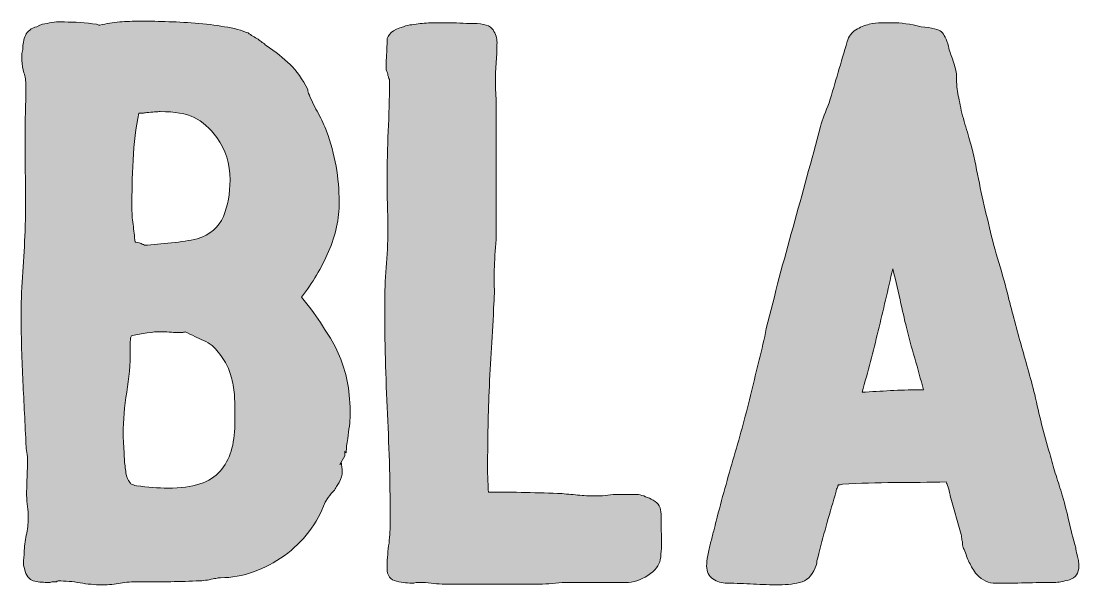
# Model space of a CAD drawing. Header units: inches. Extents: x 185 to 894, y -1024 to -60.
# Drawn here: x 191.5 to 601.9, y -466.9 to -248.4 of the extents above; entities that cross this region are included whole.
import ezdxf

# ---------------------------------------------------------------- set-up
doc = ezdxf.new("R2010")
doc.units = ezdxf.units.IN
doc.header["$MEASUREMENT"] = 0
doc.layers.add('Layer 1', color=7, linetype='Continuous')

# ---------------------------------------------------------------- blocks, each defined once
blk = doc.blocks.new('block 16')
at = {"layer": 'Layer 1', "true_color": 0x1f9d48}
h = blk.add_hatch(color=114, dxfattribs=at)
h.dxf.hatch_style = 2
edge = h.paths.add_edge_path()
edge.add_spline(control_points=[(300.22, -355.35), (300.22, -355.35), (303.88, -359.92), (303.88, -359.92), (306.51, -363.58), (308.8, -366.98), (310.73, -370.13), (312.66, -373.28), (314.24, -376.38), (315.45, -379.42), (316.67, -382.47), (317.59, -385.72), (318.2, -389.17), (318.81, -392.63), (319.11, -396.69), (319.11, -401.36), (319.11, -402.38), (319.01, -403.7), (318.81, -405.32), (318.6, -406.95), (318.4, -408.57), (318.2, -410.2), (317.99, -411.22), (317.84, -412.13), (317.74, -412.94), (317.64, -413.75), (317.59, -414.67), (317.59, -415.68), (317.18, -415.68), (316.98, -415.48), (316.98, -415.07), (316.98, -415.07), (316.98, -416.9), (316.98, -416.9), (316.98, -416.9), (315.15, -420.25), (315.15, -420.25), (315.15, -420.25), (315.76, -419.64), (315.76, -419.64), (315.76, -420.25), (315.81, -420.86), (315.91, -421.47), (316.01, -422.08), (316.06, -422.59), (316.06, -422.99), (316.06, -424.21), (315.65, -425.63), (314.85, -427.26), (314.44, -427.67), (314.08, -428.17), (313.78, -428.78), (313.47, -429.39), (313.12, -430), (312.71, -430.61), (312.1, -431.02), (311.39, -431.83), (310.58, -433.05), (310.58, -433.05), (309.36, -434.88), (309.36, -434.88), (307.94, -438.94), (305.86, -442.75), (303.12, -446.3), (300.37, -449.86), (297.18, -452.96), (293.52, -455.59), (289.86, -458.24), (285.9, -460.32), (281.64, -461.84), (277.37, -463.36), (273.1, -464.12), (268.84, -464.12), (268.43, -464.12), (267.97, -464.18), (267.47, -464.28), (266.96, -464.38), (266.2, -464.53), (265.18, -464.73), (264.16, -464.94), (263.2, -465.09), (262.29, -465.19), (261.37, -465.3), (260.41, -465.34), (259.39, -465.34), (255.53, -465.55), (251.78, -465.65), (248.12, -465.65), (244.46, -465.65), (240.81, -465.65), (237.15, -465.65), (234.51, -465.65), (232.13, -465.85), (229.99, -466.26), (227.86, -466.67), (225.47, -466.87), (222.83, -466.87), (219.99, -466.87), (217.14, -466.61), (214.3, -466.1), (211.45, -465.6), (208.61, -465.34), (205.77, -465.34), (205.57, -465.34), (205.36, -465.45), (205.16, -465.65), (205.16, -465.65), (203.94, -465.65), (203.94, -465.65), (203.53, -465.65), (203.23, -465.7), (203.03, -465.8), (202.82, -465.9), (202.52, -465.95), (202.11, -465.95), (200.29, -465.95), (198.51, -465.8), (196.78, -465.5), (195.05, -465.19), (193.78, -463.92), (192.97, -461.69), (192.56, -460.06), (192.36, -459.05), (192.36, -458.64), (192.36, -457.63), (192.41, -456.76), (192.52, -456.05), (192.62, -455.34), (192.67, -454.78), (192.67, -454.37), (192.67, -452.14), (192.92, -449.91), (193.43, -447.67), (193.94, -445.44), (194.19, -443.21), (194.19, -440.97), (194.19, -439.35), (194.09, -437.87), (193.89, -436.55), (193.68, -435.23), (193.58, -433.76), (193.58, -432.13), (193.58, -429.9), (193.63, -427.62), (193.74, -425.28), (193.84, -422.95), (193.89, -420.55), (193.89, -418.12), (193.89, -416.9), (193.78, -415.79), (193.58, -414.77), (193.38, -413.75), (193.28, -412.63), (193.28, -411.41), (192.87, -403.09), (192.46, -394.81), (192.06, -386.58), (191.65, -378.36), (191.45, -369.98), (191.45, -361.45), (191.45, -356.17), (191.65, -350.89), (192.06, -345.6), (192.46, -340.32), (192.77, -335.05), (192.97, -329.76), (193.17, -323.67), (193.23, -317.53), (193.13, -311.33), (193.02, -305.13), (192.97, -298.99), (192.97, -292.89), (192.97, -289.65), (193.02, -286.4), (193.13, -283.14), (193.23, -279.9), (193.28, -276.65), (193.28, -273.39), (193.28, -271.57), (193.02, -269.89), (192.52, -268.37), (192.01, -266.84), (191.75, -265.27), (191.75, -263.64), (191.75, -263.04), (191.75, -262.33), (191.75, -261.51), (191.75, -260.7), (191.85, -259.99), (192.06, -259.38), (192.06, -257.35), (192.41, -255.52), (193.13, -253.9), (193.84, -252.27), (195.31, -251.15), (197.54, -250.54), (199.17, -249.73), (200.49, -249.33), (201.5, -249.33), (202.72, -248.92), (203.94, -248.72), (205.16, -248.72), (206.38, -248.72), (207.39, -248.72), (208.21, -248.72), (212.27, -248.72), (216.43, -249.02), (220.7, -249.63), (220.9, -249.63), (221.1, -249.68), (221.31, -249.78), (221.51, -249.89), (221.71, -249.93), (221.92, -249.93), (224.56, -249.33), (227.15, -248.92), (229.69, -248.72), (232.23, -248.52), (234.81, -248.41), (237.46, -248.41), (240.3, -248.41), (243.6, -248.46), (247.36, -248.56), (251.12, -248.67), (254.98, -248.87), (258.94, -249.17), (262.9, -249.48), (266.71, -249.93), (270.36, -250.54), (274.02, -251.15), (277.07, -251.97), (279.5, -252.98), (280.11, -253.39), (280.72, -253.8), (281.33, -254.2), (281.94, -254.61), (282.65, -255.01), (283.46, -255.42), (283.87, -255.83), (284.38, -256.23), (284.99, -256.64), (285.6, -257.05), (286.1, -257.45), (286.51, -257.86), (290.17, -260.29), (293.26, -262.73), (295.8, -265.17), (298.34, -267.61), (300.62, -270.86), (302.66, -274.92), (302.66, -275.53), (302.86, -276.24), (303.27, -277.05), (304.28, -279.49), (305.45, -281.88), (306.77, -284.21), (308.09, -286.55), (309.16, -288.83), (309.97, -291.07), (313.22, -300.01), (314.85, -309.15), (314.85, -318.49), (314.85, -324.99), (313.47, -331.39), (310.73, -337.68), (307.99, -343.98), (304.49, -349.87), (300.22, -355.35)], knot_values=[0, 0, 0, 0, 1, 1, 1, 2, 2, 2, 3, 3, 3, 4, 4, 4, 5, 5, 5, 6, 6, 6, 7, 7, 7, 8, 8, 8, 9, 9, 9, 10, 10, 10, 11, 11, 11, 12, 12, 12, 13, 13, 13, 14, 14, 14, 15, 15, 15, 16, 16, 16, 17, 17, 17, 18, 18, 18, 19, 19, 19, 20, 20, 20, 21, 21, 21, 22, 22, 22, 23, 23, 23, 24, 24, 24, 25, 25, 25, 26, 26, 26, 27, 27, 27, 28, 28, 28, 29, 29, 29, 30, 30, 30, 31, 31, 31, 32, 32, 32, 33, 33, 33, 34, 34, 34, 35, 35, 35, 36, 36, 36, 37, 37, 37, 38, 38, 38, 39, 39, 39, 40, 40, 40, 41, 41, 41, 42, 42, 42, 43, 43, 43, 44, 44, 44, 45, 45, 45, 46, 46, 46, 47, 47, 47, 48, 48, 48, 49, 49, 49, 50, 50, 50, 51, 51, 51, 52, 52, 52, 53, 53, 53, 54, 54, 54, 55, 55, 55, 56, 56, 56, 57, 57, 57, 58, 58, 58, 59, 59, 59, 60, 60, 60, 61, 61, 61, 62, 62, 62, 63, 63, 63, 64, 64, 64, 65, 65, 65, 66, 66, 66, 67, 67, 67, 68, 68, 68, 69, 69, 69, 70, 70, 70, 71, 71, 71, 72, 72, 72, 73, 73, 73, 74, 74, 74, 75, 75, 75, 76, 76, 76, 77, 77, 77, 78, 78, 78, 79, 79, 79, 80, 80, 80, 81, 81, 81, 82, 82, 82, 83, 83, 83, 84, 84, 84, 85, 85, 85, 86, 86, 86, 87, 87, 87, 88, 88, 88, 89, 89, 89, 89], degree=3, periodic=1)
edge = h.paths.add_edge_path()
edge.add_spline(control_points=[(255.13, -368.76), (254.72, -368.96), (254.26, -369.06), (253.76, -369.06), (253.25, -369.06), (252.79, -369.06), (252.39, -369.06), (251.17, -369.06), (250, -369.02), (248.88, -368.91), (247.76, -368.81), (246.6, -368.76), (245.38, -368.76), (244.16, -368.76), (242.48, -368.91), (240.35, -369.22), (238.22, -369.52), (236.34, -369.88), (234.71, -370.28), (234.31, -370.28), (234.11, -370.39), (234.11, -370.59), (233.9, -370.79), (233.8, -371.5), (233.8, -372.72), (233.8, -372.72), (233.8, -376.07), (233.8, -376.07), (233.8, -381.36), (233.34, -386.74), (232.43, -392.22), (231.52, -397.7), (231.06, -403.09), (231.06, -408.37), (231.06, -409.18), (231.11, -410.5), (231.21, -412.33), (231.31, -414.16), (231.41, -416.04), (231.52, -417.97), (231.62, -419.9), (231.82, -421.73), (232.13, -423.45), (232.43, -425.18), (232.89, -426.34), (233.5, -426.95), (233.7, -427.36), (233.95, -427.67), (234.26, -427.87), (234.56, -428.07), (235.22, -428.28), (236.24, -428.48), (240.5, -429.09), (244.56, -429.39), (248.43, -429.39), (258.17, -429.39), (264.93, -427.21), (268.69, -422.84), (272.44, -418.47), (274.32, -412.43), (274.32, -404.71), (274.32, -401.87), (274.32, -399.23), (274.32, -396.79), (274.32, -394.35), (274.12, -391.92), (273.71, -389.48), (273.3, -387.25), (272.7, -385.11), (271.89, -383.08), (271.07, -381.05), (269.75, -378.92), (267.92, -376.68), (266.71, -374.85), (264.77, -373.33), (262.14, -372.11), (261.12, -371.71), (260, -371.2), (258.78, -370.59), (257.57, -369.98), (256.35, -369.37), (255.13, -368.76)], knot_values=[0, 0, 0, 0, 1, 1, 1, 2, 2, 2, 3, 3, 3, 4, 4, 4, 5, 5, 5, 6, 6, 6, 7, 7, 7, 8, 8, 8, 9, 9, 9, 10, 10, 10, 11, 11, 11, 12, 12, 12, 13, 13, 13, 14, 14, 14, 15, 15, 15, 16, 16, 16, 17, 17, 17, 18, 18, 18, 19, 19, 19, 20, 20, 20, 21, 21, 21, 22, 22, 22, 23, 23, 23, 24, 24, 24, 25, 25, 25, 26, 26, 26, 27, 27, 27, 27], degree=3, periodic=1)
edge = h.paths.add_edge_path()
edge.add_spline(control_points=[(237.15, -284.06), (235.93, -289.54), (235.17, -295.64), (234.87, -302.34), (234.56, -309.04), (234.41, -315.04), (234.41, -320.32), (234.41, -322.55), (234.56, -324.84), (234.87, -327.17), (235.17, -329.51), (235.42, -331.79), (235.63, -334.03), (236.03, -334.03), (236.85, -334.23), (238.07, -334.64), (238.27, -334.84), (238.47, -334.94), (238.68, -334.94), (238.88, -334.94), (239.08, -335.05), (239.29, -335.25), (242.53, -335.05), (246.04, -334.74), (249.8, -334.33), (253.55, -333.93), (256.85, -333.42), (259.7, -332.81), (264.77, -331.18), (268.18, -328.29), (269.91, -324.12), (271.63, -319.96), (272.5, -315.24), (272.5, -309.96), (272.5, -303.66), (270.77, -298.18), (267.32, -293.5), (264.67, -289.85), (261.78, -287.26), (258.63, -285.73), (255.48, -284.21), (251.06, -283.45), (245.38, -283.45), (244.97, -283.45), (244.26, -283.5), (243.25, -283.6), (242.23, -283.71), (241.21, -283.75), (240.2, -283.75), (239.59, -283.96), (239.03, -284.06), (238.52, -284.06), (238.01, -284.06), (237.56, -284.06), (237.15, -284.06)], knot_values=[0, 0, 0, 0, 1, 1, 1, 2, 2, 2, 3, 3, 3, 4, 4, 4, 5, 5, 5, 6, 6, 6, 7, 7, 7, 8, 8, 8, 9, 9, 9, 10, 10, 10, 11, 11, 11, 12, 12, 12, 13, 13, 13, 14, 14, 14, 15, 15, 15, 16, 16, 16, 17, 17, 17, 18, 18, 18, 18], degree=3, periodic=1)
h = blk.add_hatch(color=114, dxfattribs=at)
h.dxf.hatch_style = 2
edge = h.paths.add_edge_path()
edge.add_spline(control_points=[(372.73, -430.91), (377.61, -430.91), (382.43, -430.97), (387.21, -431.07), (391.98, -431.17), (396.7, -431.32), (401.37, -431.52), (403.61, -431.73), (405.89, -431.93), (408.23, -432.13), (410.56, -432.34), (412.85, -432.44), (415.08, -432.44), (416.3, -432.44), (417.62, -432.34), (419.05, -432.13), (420.47, -431.93), (421.89, -431.83), (423.31, -431.83), (423.31, -431.83), (430.93, -431.83), (430.93, -431.83), (432.76, -432.24), (434.68, -433), (436.72, -434.11), (438.75, -435.23), (439.76, -437.01), (439.76, -439.45), (439.76, -442.29), (439.81, -445.23), (439.92, -448.28), (440.02, -451.33), (439.86, -454.27), (439.46, -457.12), (439.05, -459.35), (437.43, -461.38), (434.58, -463.21), (431.74, -465.04), (428.9, -465.95), (426.05, -465.95), (426.05, -465.95), (403.81, -465.95), (403.81, -465.95), (402.18, -465.95), (400.51, -466.06), (398.78, -466.26), (397.06, -466.46), (395.38, -466.56), (393.76, -466.56), (393.76, -466.56), (354.76, -466.56), (354.76, -466.56), (353.33, -466.56), (351.91, -466.46), (350.49, -466.26), (349.07, -466.06), (347.55, -465.95), (345.92, -465.95), (345.11, -465.95), (344.4, -466.06), (343.79, -466.26), (341.76, -466.26), (339.52, -466), (337.09, -465.5), (334.65, -464.99), (333.43, -463.31), (333.43, -460.47), (333.43, -457.63), (333.63, -454.73), (334.04, -451.78), (334.45, -448.84), (334.65, -445.95), (334.65, -443.1), (334.65, -428.89), (334.29, -414.72), (333.58, -400.6), (332.87, -386.48), (332.52, -372.32), (332.52, -358.1), (332.52, -353.43), (332.72, -348.7), (333.13, -343.93), (333.53, -339.16), (333.73, -334.33), (333.73, -329.46), (333.73, -326.21), (333.68, -323.01), (333.58, -319.86), (333.48, -316.71), (333.43, -313.51), (333.43, -310.26), (333.43, -303.76), (333.58, -297.36), (333.89, -291.07), (334.19, -284.77), (334.35, -278.47), (334.35, -272.18), (334.35, -272.18), (334.35, -270.96), (334.35, -270.96), (334.14, -270.76), (334.04, -270.55), (334.04, -270.35), (334.04, -270.15), (333.94, -269.84), (333.73, -269.43), (333.73, -268.83), (333.53, -268.12), (333.13, -267.3), (333.13, -267.3), (333.13, -264.86), (333.13, -264.86), (333.13, -263.24), (333.17, -261.77), (333.28, -260.45), (333.38, -259.13), (333.43, -257.66), (333.43, -256.03), (333.43, -253.59), (335.56, -251.76), (339.83, -250.54), (340.84, -250.14), (341.91, -249.89), (343.03, -249.78), (344.14, -249.68), (345.21, -249.53), (346.23, -249.33), (348.46, -249.13), (350.54, -249.02), (352.47, -249.02), (354.4, -249.02), (355.67, -249.02), (356.28, -249.02), (358.11, -249.02), (359.89, -249.07), (361.61, -249.17), (363.34, -249.28), (365.12, -249.33), (366.95, -249.33), (371.01, -249.33), (373.54, -250.14), (374.56, -251.76), (375.58, -253.39), (376.09, -255.01), (376.09, -256.64), (376.09, -259.08), (375.98, -261.56), (375.78, -264.1), (375.58, -266.64), (375.48, -269.23), (375.48, -271.87), (375.48, -273.29), (375.52, -274.72), (375.63, -276.14), (375.73, -277.56), (375.78, -279.08), (375.78, -280.71), (375.78, -280.71), (375.78, -330.37), (375.78, -330.37), (375.78, -332.4), (375.68, -334.44), (375.48, -336.46), (375.27, -338.5), (375.17, -340.53), (375.17, -342.56), (374.97, -345.4), (374.92, -348.04), (375.02, -350.48), (375.12, -352.92), (375.07, -355.35), (374.87, -357.79), (374.66, -363.68), (374.36, -369.42), (373.95, -375.01), (373.54, -380.59), (373.24, -386.23), (373.04, -391.92), (372.83, -396.99), (372.68, -402.12), (372.58, -407.3), (372.48, -412.48), (372.43, -417.71), (372.43, -422.99), (372.43, -424.21), (372.48, -425.48), (372.58, -426.8), (372.68, -428.12), (372.73, -429.5), (372.73, -430.91)], knot_values=[0, 0, 0, 0, 1, 1, 1, 2, 2, 2, 3, 3, 3, 4, 4, 4, 5, 5, 5, 6, 6, 6, 7, 7, 7, 8, 8, 8, 9, 9, 9, 10, 10, 10, 11, 11, 11, 12, 12, 12, 13, 13, 13, 14, 14, 14, 15, 15, 15, 16, 16, 16, 17, 17, 17, 18, 18, 18, 19, 19, 19, 20, 20, 20, 21, 21, 21, 22, 22, 22, 23, 23, 23, 24, 24, 24, 25, 25, 25, 26, 26, 26, 27, 27, 27, 28, 28, 28, 29, 29, 29, 30, 30, 30, 31, 31, 31, 32, 32, 32, 33, 33, 33, 34, 34, 34, 35, 35, 35, 36, 36, 36, 37, 37, 37, 38, 38, 38, 39, 39, 39, 40, 40, 40, 41, 41, 41, 42, 42, 42, 43, 43, 43, 44, 44, 44, 45, 45, 45, 46, 46, 46, 47, 47, 47, 48, 48, 48, 49, 49, 49, 50, 50, 50, 51, 51, 51, 52, 52, 52, 53, 53, 53, 54, 54, 54, 55, 55, 55, 56, 56, 56, 57, 57, 57, 58, 58, 58, 59, 59, 59, 60, 60, 60, 61, 61, 61, 62, 62, 62, 63, 63, 63, 63], degree=3, periodic=1)
h = blk.add_hatch(color=114, dxfattribs=at)
h.dxf.hatch_style = 2
edge = h.paths.add_edge_path()
edge.add_spline(control_points=[(550.36, -426.95), (543.66, -427.16), (536.95, -427.26), (530.25, -427.26), (523.55, -427.26), (516.85, -427.46), (510.14, -427.87), (509.53, -428.07), (509.02, -428.17), (508.62, -428.17), (508.41, -428.38), (508.31, -428.58), (508.31, -428.78), (507.9, -429.6), (507.7, -430.2), (507.7, -430.61), (506.48, -434.68), (505.31, -438.68), (504.2, -442.64), (503.08, -446.61), (502.02, -450.62), (501, -454.68), (501, -454.68), (500.7, -455.9), (500.7, -455.9), (500.29, -457.12), (500.09, -458.14), (500.09, -458.95), (498.87, -462.6), (496.99, -464.84), (494.45, -465.65), (491.91, -466.46), (488.91, -466.87), (485.46, -466.87), (482.21, -466.87), (478.91, -466.77), (475.56, -466.56), (472.21, -466.36), (468.81, -466.26), (465.35, -466.26), (463.32, -466.26), (461.49, -465.7), (459.87, -464.58), (458.24, -463.47), (457.43, -461.79), (457.43, -459.55), (457.43, -458.54), (457.58, -457.17), (457.89, -455.44), (458.19, -453.72), (458.55, -452.14), (458.96, -450.72), (459.36, -449.1), (459.76, -447.52), (460.17, -446), (460.58, -444.47), (460.88, -443.21), (461.09, -442.19), (463.32, -433.66), (465.66, -425.28), (468.1, -417.05), (470.53, -408.82), (472.77, -400.45), (474.8, -391.92), (475.81, -387.85), (476.83, -383.79), (477.85, -379.73), (478.86, -375.67), (479.77, -371.61), (480.59, -367.54), (483.84, -354.34), (487.29, -341.24), (490.95, -328.24), (494.6, -315.24), (498.15, -302.24), (501.61, -289.24), (502.42, -286.4), (503.54, -283.35), (504.96, -280.1), (506.18, -276.04), (507.35, -272.08), (508.47, -268.22), (509.58, -264.36), (510.75, -260.4), (511.97, -256.33), (512.58, -254.31), (513.69, -252.78), (515.32, -251.76), (516.95, -250.75), (518.67, -250.04), (520.5, -249.63), (522.12, -249.23), (523.75, -249.02), (525.38, -249.02), (527, -249.02), (528.32, -249.02), (529.34, -249.02), (532.79, -249.02), (536.54, -249.53), (540.61, -250.54), (544.87, -250.95), (547.51, -251.61), (548.53, -252.52), (549.55, -253.44), (550.46, -255.32), (551.27, -258.16), (551.47, -259.18), (551.68, -259.99), (551.88, -260.6), (552.08, -261.21), (552.39, -262.02), (552.8, -263.04), (553.61, -265.27), (554.12, -267.2), (554.32, -268.83), (554.32, -271.67), (554.52, -274.21), (554.93, -276.44), (555.33, -278.68), (555.84, -281.22), (556.45, -284.06), (557.26, -286.91), (558.08, -289.7), (558.89, -292.44), (559.7, -295.18), (560.31, -297.36), (560.72, -298.99), (561.73, -303.66), (562.7, -308.33), (563.61, -313), (564.53, -317.68), (565.59, -322.25), (566.81, -326.71), (567.83, -331.39), (568.99, -335.91), (570.32, -340.27), (571.63, -344.64), (572.91, -349.16), (574.12, -353.83), (575.75, -360.33), (577.48, -366.83), (579.3, -373.33), (581.13, -379.83), (582.96, -386.43), (584.79, -393.13), (585.6, -396.99), (586.46, -400.8), (587.38, -404.56), (588.29, -408.32), (589.36, -412.13), (590.58, -415.99), (591.19, -418.63), (591.9, -421.16), (592.71, -423.6), (593.52, -426.04), (594.33, -428.58), (595.15, -431.22), (596.16, -434.68), (597.08, -438.18), (597.89, -441.73), (598.7, -445.29), (599.61, -448.89), (600.63, -452.55), (600.63, -453.16), (600.83, -454.07), (601.24, -455.29), (601.44, -456.1), (601.59, -456.81), (601.7, -457.42), (601.8, -458.03), (601.85, -458.75), (601.85, -459.55), (601.85, -462.4), (600.63, -464.18), (598.19, -464.89), (595.76, -465.6), (593.82, -465.95), (592.41, -465.95), (588.54, -465.95), (584.74, -466), (580.98, -466.1), (577.22, -466.21), (573.41, -466.26), (569.55, -466.26), (566.91, -466.26), (564.47, -465.14), (562.24, -462.91), (561.02, -461.28), (560.06, -459.71), (559.35, -458.18), (558.63, -456.66), (557.98, -454.98), (557.37, -453.16), (556.96, -452.75), (556.76, -452.14), (556.76, -451.33), (556.76, -450.52), (556.65, -449.91), (556.45, -449.5), (556.45, -448.69), (556.35, -447.98), (556.15, -447.37), (556.15, -447.37), (551.88, -432.44), (551.88, -432.44), (551.88, -432.03), (551.78, -431.37), (551.58, -430.46), (551.37, -429.54), (551.07, -428.58), (550.66, -427.56), (550.46, -427.56), (550.36, -427.36), (550.36, -426.95)], knot_values=[0, 0, 0, 0, 1, 1, 1, 2, 2, 2, 3, 3, 3, 4, 4, 4, 5, 5, 5, 6, 6, 6, 7, 7, 7, 8, 8, 8, 9, 9, 9, 10, 10, 10, 11, 11, 11, 12, 12, 12, 13, 13, 13, 14, 14, 14, 15, 15, 15, 16, 16, 16, 17, 17, 17, 18, 18, 18, 19, 19, 19, 20, 20, 20, 21, 21, 21, 22, 22, 22, 23, 23, 23, 24, 24, 24, 25, 25, 25, 26, 26, 26, 27, 27, 27, 28, 28, 28, 29, 29, 29, 30, 30, 30, 31, 31, 31, 32, 32, 32, 33, 33, 33, 34, 34, 34, 35, 35, 35, 36, 36, 36, 37, 37, 37, 38, 38, 38, 39, 39, 39, 40, 40, 40, 41, 41, 41, 42, 42, 42, 43, 43, 43, 44, 44, 44, 45, 45, 45, 46, 46, 46, 47, 47, 47, 48, 48, 48, 49, 49, 49, 50, 50, 50, 51, 51, 51, 52, 52, 52, 53, 53, 53, 54, 54, 54, 55, 55, 55, 56, 56, 56, 57, 57, 57, 58, 58, 58, 59, 59, 59, 60, 60, 60, 61, 61, 61, 62, 62, 62, 63, 63, 63, 64, 64, 64, 65, 65, 65, 66, 66, 66, 67, 67, 67, 68, 68, 68, 69, 69, 69, 70, 70, 70, 71, 71, 71, 71], degree=3, periodic=1)
edge = h.paths.add_edge_path()
edge.add_spline(control_points=[(517.76, -392.22), (521.41, -392.02), (525.07, -391.82), (528.73, -391.61), (532.38, -391.41), (536.04, -391.31), (539.7, -391.31), (539.7, -391.31), (541.52, -391.31), (541.52, -391.31), (540.51, -387.25), (539.39, -383.13), (538.17, -378.97), (536.95, -374.81), (535.83, -370.69), (534.82, -366.63), (534.41, -365), (533.75, -362.11), (532.84, -357.94), (531.93, -353.78), (530.86, -349.26), (529.64, -344.39), (527.81, -352.51), (525.93, -360.53), (524, -368.46), (522.07, -376.38), (519.99, -384.3), (517.76, -392.22)], knot_values=[0, 0, 0, 0, 1, 1, 1, 2, 2, 2, 3, 3, 3, 4, 4, 4, 5, 5, 5, 6, 6, 6, 7, 7, 7, 8, 8, 8, 9, 9, 9, 9], degree=3, periodic=1)
at = {"layer": 'Layer 1', "lineweight": 0}
for points, knots in [([(300.22, -355.35), (300.22, -355.35), (303.88, -359.92), (303.88, -359.92), (306.51, -363.58), (308.8, -366.98), (310.73, -370.13), (312.66, -373.28), (314.24, -376.38), (315.45, -379.42), (316.67, -382.47), (317.59, -385.72), (318.2, -389.17), (318.81, -392.63), (319.11, -396.69), (319.11, -401.36), (319.11, -402.38), (319.01, -403.7), (318.81, -405.32), (318.6, -406.95), (318.4, -408.57), (318.2, -410.2), (317.99, -411.22), (317.84, -412.13), (317.74, -412.94), (317.64, -413.75), (317.59, -414.67), (317.59, -415.68), (317.18, -415.68), (316.98, -415.48), (316.98, -415.07), (316.98, -415.07), (316.98, -416.9), (316.98, -416.9), (316.98, -416.9), (315.15, -420.25), (315.15, -420.25), (315.15, -420.25), (315.76, -419.64), (315.76, -419.64), (315.76, -420.25), (315.81, -420.86), (315.91, -421.47), (316.01, -422.08), (316.06, -422.59), (316.06, -422.99), (316.06, -424.21), (315.65, -425.63), (314.85, -427.26), (314.44, -427.67), (314.08, -428.17), (313.78, -428.78), (313.47, -429.39), (313.12, -430), (312.71, -430.61), (312.1, -431.02), (311.39, -431.83), (310.58, -433.05), (310.58, -433.05), (309.36, -434.88), (309.36, -434.88), (307.94, -438.94), (305.86, -442.75), (303.12, -446.3), (300.37, -449.86), (297.18, -452.96), (293.52, -455.59), (289.86, -458.24), (285.9, -460.32), (281.64, -461.84), (277.37, -463.36), (273.1, -464.12), (268.84, -464.12), (268.43, -464.12), (267.97, -464.18), (267.47, -464.28), (266.96, -464.38), (266.2, -464.53), (265.18, -464.73), (264.16, -464.94), (263.2, -465.09), (262.29, -465.19), (261.37, -465.3), (260.41, -465.34), (259.39, -465.34), (255.53, -465.55), (251.78, -465.65), (248.12, -465.65), (244.46, -465.65), (240.81, -465.65), (237.15, -465.65), (234.51, -465.65), (232.13, -465.85), (229.99, -466.26), (227.86, -466.67), (225.47, -466.87), (222.83, -466.87), (219.99, -466.87), (217.14, -466.61), (214.3, -466.1), (211.45, -465.6), (208.61, -465.34), (205.77, -465.34), (205.57, -465.34), (205.36, -465.45), (205.16, -465.65), (205.16, -465.65), (203.94, -465.65), (203.94, -465.65), (203.53, -465.65), (203.23, -465.7), (203.03, -465.8), (202.82, -465.9), (202.52, -465.95), (202.11, -465.95), (200.29, -465.95), (198.51, -465.8), (196.78, -465.5), (195.05, -465.19), (193.78, -463.92), (192.97, -461.69), (192.56, -460.06), (192.36, -459.05), (192.36, -458.64), (192.36, -457.63), (192.41, -456.76), (192.52, -456.05), (192.62, -455.34), (192.67, -454.78), (192.67, -454.37), (192.67, -452.14), (192.92, -449.91), (193.43, -447.67), (193.94, -445.44), (194.19, -443.21), (194.19, -440.97), (194.19, -439.35), (194.09, -437.87), (193.89, -436.55), (193.68, -435.23), (193.58, -433.76), (193.58, -432.13), (193.58, -429.9), (193.63, -427.62), (193.74, -425.28), (193.84, -422.95), (193.89, -420.55), (193.89, -418.12), (193.89, -416.9), (193.78, -415.79), (193.58, -414.77), (193.38, -413.75), (193.28, -412.63), (193.28, -411.41), (192.87, -403.09), (192.46, -394.81), (192.06, -386.58), (191.65, -378.36), (191.45, -369.98), (191.45, -361.45), (191.45, -356.17), (191.65, -350.89), (192.06, -345.6), (192.46, -340.32), (192.77, -335.05), (192.97, -329.76), (193.17, -323.67), (193.23, -317.53), (193.13, -311.33), (193.02, -305.13), (192.97, -298.99), (192.97, -292.89), (192.97, -289.65), (193.02, -286.4), (193.13, -283.14), (193.23, -279.9), (193.28, -276.65), (193.28, -273.39), (193.28, -271.57), (193.02, -269.89), (192.52, -268.37), (192.01, -266.84), (191.75, -265.27), (191.75, -263.64), (191.75, -263.04), (191.75, -262.33), (191.75, -261.51), (191.75, -260.7), (191.85, -259.99), (192.06, -259.38), (192.06, -257.35), (192.41, -255.52), (193.13, -253.9), (193.84, -252.27), (195.31, -251.15), (197.54, -250.54), (199.17, -249.73), (200.49, -249.33), (201.5, -249.33), (202.72, -248.92), (203.94, -248.72), (205.16, -248.72), (206.38, -248.72), (207.39, -248.72), (208.21, -248.72), (212.27, -248.72), (216.43, -249.02), (220.7, -249.63), (220.9, -249.63), (221.1, -249.68), (221.31, -249.78), (221.51, -249.89), (221.71, -249.93), (221.92, -249.93), (224.56, -249.33), (227.15, -248.92), (229.69, -248.72), (232.23, -248.52), (234.81, -248.41), (237.46, -248.41), (240.3, -248.41), (243.6, -248.46), (247.36, -248.56), (251.12, -248.67), (254.98, -248.87), (258.94, -249.17), (262.9, -249.48), (266.71, -249.93), (270.36, -250.54), (274.02, -251.15), (277.07, -251.97), (279.5, -252.98), (280.11, -253.39), (280.72, -253.8), (281.33, -254.2), (281.94, -254.61), (282.65, -255.01), (283.46, -255.42), (283.87, -255.83), (284.38, -256.23), (284.99, -256.64), (285.6, -257.05), (286.1, -257.45), (286.51, -257.86), (290.17, -260.29), (293.26, -262.73), (295.8, -265.17), (298.34, -267.61), (300.62, -270.86), (302.66, -274.92), (302.66, -275.53), (302.86, -276.24), (303.27, -277.05), (304.28, -279.49), (305.45, -281.88), (306.77, -284.21), (308.09, -286.55), (309.16, -288.83), (309.97, -291.07), (313.22, -300.01), (314.85, -309.15), (314.85, -318.49), (314.85, -324.99), (313.47, -331.39), (310.73, -337.68), (307.99, -343.98), (304.49, -349.87), (300.22, -355.35)], [0, 0, 0, 0, 1, 1, 1, 2, 2, 2, 3, 3, 3, 4, 4, 4, 5, 5, 5, 6, 6, 6, 7, 7, 7, 8, 8, 8, 9, 9, 9, 10, 10, 10, 11, 11, 11, 12, 12, 12, 13, 13, 13, 14, 14, 14, 15, 15, 15, 16, 16, 16, 17, 17, 17, 18, 18, 18, 19, 19, 19, 20, 20, 20, 21, 21, 21, 22, 22, 22, 23, 23, 23, 24, 24, 24, 25, 25, 25, 26, 26, 26, 27, 27, 27, 28, 28, 28, 29, 29, 29, 30, 30, 30, 31, 31, 31, 32, 32, 32, 33, 33, 33, 34, 34, 34, 35, 35, 35, 36, 36, 36, 37, 37, 37, 38, 38, 38, 39, 39, 39, 40, 40, 40, 41, 41, 41, 42, 42, 42, 43, 43, 43, 44, 44, 44, 45, 45, 45, 46, 46, 46, 47, 47, 47, 48, 48, 48, 49, 49, 49, 50, 50, 50, 51, 51, 51, 52, 52, 52, 53, 53, 53, 54, 54, 54, 55, 55, 55, 56, 56, 56, 57, 57, 57, 58, 58, 58, 59, 59, 59, 60, 60, 60, 61, 61, 61, 62, 62, 62, 63, 63, 63, 64, 64, 64, 65, 65, 65, 66, 66, 66, 67, 67, 67, 68, 68, 68, 69, 69, 69, 70, 70, 70, 71, 71, 71, 72, 72, 72, 73, 73, 73, 74, 74, 74, 75, 75, 75, 76, 76, 76, 77, 77, 77, 78, 78, 78, 79, 79, 79, 80, 80, 80, 81, 81, 81, 82, 82, 82, 83, 83, 83, 84, 84, 84, 85, 85, 85, 86, 86, 86, 87, 87, 87, 88, 88, 88, 89, 89, 89, 89]), ([(372.73, -430.91), (377.61, -430.91), (382.43, -430.97), (387.21, -431.07), (391.98, -431.17), (396.7, -431.32), (401.37, -431.52), (403.61, -431.73), (405.89, -431.93), (408.23, -432.13), (410.56, -432.34), (412.85, -432.44), (415.08, -432.44), (416.3, -432.44), (417.62, -432.34), (419.05, -432.13), (420.47, -431.93), (421.89, -431.83), (423.31, -431.83), (423.31, -431.83), (430.93, -431.83), (430.93, -431.83), (432.76, -432.24), (434.68, -433), (436.72, -434.11), (438.75, -435.23), (439.76, -437.01), (439.76, -439.45), (439.76, -442.29), (439.81, -445.23), (439.92, -448.28), (440.02, -451.33), (439.86, -454.27), (439.46, -457.12), (439.05, -459.35), (437.43, -461.38), (434.58, -463.21), (431.74, -465.04), (428.9, -465.95), (426.05, -465.95), (426.05, -465.95), (403.81, -465.95), (403.81, -465.95), (402.18, -465.95), (400.51, -466.06), (398.78, -466.26), (397.06, -466.46), (395.38, -466.56), (393.76, -466.56), (393.76, -466.56), (354.76, -466.56), (354.76, -466.56), (353.33, -466.56), (351.91, -466.46), (350.49, -466.26), (349.07, -466.06), (347.55, -465.95), (345.92, -465.95), (345.11, -465.95), (344.4, -466.06), (343.79, -466.26), (341.76, -466.26), (339.52, -466), (337.09, -465.5), (334.65, -464.99), (333.43, -463.31), (333.43, -460.47), (333.43, -457.63), (333.63, -454.73), (334.04, -451.78), (334.45, -448.84), (334.65, -445.95), (334.65, -443.1), (334.65, -428.89), (334.29, -414.72), (333.58, -400.6), (332.87, -386.48), (332.52, -372.32), (332.52, -358.1), (332.52, -353.43), (332.72, -348.7), (333.13, -343.93), (333.53, -339.16), (333.73, -334.33), (333.73, -329.46), (333.73, -326.21), (333.68, -323.01), (333.58, -319.86), (333.48, -316.71), (333.43, -313.51), (333.43, -310.26), (333.43, -303.76), (333.58, -297.36), (333.89, -291.07), (334.19, -284.77), (334.35, -278.47), (334.35, -272.18), (334.35, -272.18), (334.35, -270.96), (334.35, -270.96), (334.14, -270.76), (334.04, -270.55), (334.04, -270.35), (334.04, -270.15), (333.94, -269.84), (333.73, -269.43), (333.73, -268.83), (333.53, -268.12), (333.13, -267.3), (333.13, -267.3), (333.13, -264.86), (333.13, -264.86), (333.13, -263.24), (333.17, -261.77), (333.28, -260.45), (333.38, -259.13), (333.43, -257.66), (333.43, -256.03), (333.43, -253.59), (335.56, -251.76), (339.83, -250.54), (340.84, -250.14), (341.91, -249.89), (343.03, -249.78), (344.14, -249.68), (345.21, -249.53), (346.23, -249.33), (348.46, -249.13), (350.54, -249.02), (352.47, -249.02), (354.4, -249.02), (355.67, -249.02), (356.28, -249.02), (358.11, -249.02), (359.89, -249.07), (361.61, -249.17), (363.34, -249.28), (365.12, -249.33), (366.95, -249.33), (371.01, -249.33), (373.54, -250.14), (374.56, -251.76), (375.58, -253.39), (376.09, -255.01), (376.09, -256.64), (376.09, -259.08), (375.98, -261.56), (375.78, -264.1), (375.58, -266.64), (375.48, -269.23), (375.48, -271.87), (375.48, -273.29), (375.52, -274.72), (375.63, -276.14), (375.73, -277.56), (375.78, -279.08), (375.78, -280.71), (375.78, -280.71), (375.78, -330.37), (375.78, -330.37), (375.78, -332.4), (375.68, -334.44), (375.48, -336.46), (375.27, -338.5), (375.17, -340.53), (375.17, -342.56), (374.97, -345.4), (374.92, -348.04), (375.02, -350.48), (375.12, -352.92), (375.07, -355.35), (374.87, -357.79), (374.66, -363.68), (374.36, -369.42), (373.95, -375.01), (373.54, -380.59), (373.24, -386.23), (373.04, -391.92), (372.83, -396.99), (372.68, -402.12), (372.58, -407.3), (372.48, -412.48), (372.43, -417.71), (372.43, -422.99), (372.43, -424.21), (372.48, -425.48), (372.58, -426.8), (372.68, -428.12), (372.73, -429.5), (372.73, -430.91)], [0, 0, 0, 0, 1, 1, 1, 2, 2, 2, 3, 3, 3, 4, 4, 4, 5, 5, 5, 6, 6, 6, 7, 7, 7, 8, 8, 8, 9, 9, 9, 10, 10, 10, 11, 11, 11, 12, 12, 12, 13, 13, 13, 14, 14, 14, 15, 15, 15, 16, 16, 16, 17, 17, 17, 18, 18, 18, 19, 19, 19, 20, 20, 20, 21, 21, 21, 22, 22, 22, 23, 23, 23, 24, 24, 24, 25, 25, 25, 26, 26, 26, 27, 27, 27, 28, 28, 28, 29, 29, 29, 30, 30, 30, 31, 31, 31, 32, 32, 32, 33, 33, 33, 34, 34, 34, 35, 35, 35, 36, 36, 36, 37, 37, 37, 38, 38, 38, 39, 39, 39, 40, 40, 40, 41, 41, 41, 42, 42, 42, 43, 43, 43, 44, 44, 44, 45, 45, 45, 46, 46, 46, 47, 47, 47, 48, 48, 48, 49, 49, 49, 50, 50, 50, 51, 51, 51, 52, 52, 52, 53, 53, 53, 54, 54, 54, 55, 55, 55, 56, 56, 56, 57, 57, 57, 58, 58, 58, 59, 59, 59, 60, 60, 60, 61, 61, 61, 62, 62, 62, 63, 63, 63, 63]), ([(550.36, -426.95), (543.66, -427.16), (536.95, -427.26), (530.25, -427.26), (523.55, -427.26), (516.85, -427.46), (510.14, -427.87), (509.53, -428.07), (509.02, -428.17), (508.62, -428.17), (508.41, -428.38), (508.31, -428.58), (508.31, -428.78), (507.9, -429.6), (507.7, -430.2), (507.7, -430.61), (506.48, -434.68), (505.31, -438.68), (504.2, -442.64), (503.08, -446.61), (502.02, -450.62), (501, -454.68), (501, -454.68), (500.7, -455.9), (500.7, -455.9), (500.29, -457.12), (500.09, -458.14), (500.09, -458.95), (498.87, -462.6), (496.99, -464.84), (494.45, -465.65), (491.91, -466.46), (488.91, -466.87), (485.46, -466.87), (482.21, -466.87), (478.91, -466.77), (475.56, -466.56), (472.21, -466.36), (468.81, -466.26), (465.35, -466.26), (463.32, -466.26), (461.49, -465.7), (459.87, -464.58), (458.24, -463.47), (457.43, -461.79), (457.43, -459.55), (457.43, -458.54), (457.58, -457.17), (457.89, -455.44), (458.19, -453.72), (458.55, -452.14), (458.96, -450.72), (459.36, -449.1), (459.76, -447.52), (460.17, -446), (460.58, -444.47), (460.88, -443.21), (461.09, -442.19), (463.32, -433.66), (465.66, -425.28), (468.1, -417.05), (470.53, -408.82), (472.77, -400.45), (474.8, -391.92), (475.81, -387.85), (476.83, -383.79), (477.85, -379.73), (478.86, -375.67), (479.77, -371.61), (480.59, -367.54), (483.84, -354.34), (487.29, -341.24), (490.95, -328.24), (494.6, -315.24), (498.15, -302.24), (501.61, -289.24), (502.42, -286.4), (503.54, -283.35), (504.96, -280.1), (506.18, -276.04), (507.35, -272.08), (508.47, -268.22), (509.58, -264.36), (510.75, -260.4), (511.97, -256.33), (512.58, -254.31), (513.69, -252.78), (515.32, -251.76), (516.95, -250.75), (518.67, -250.04), (520.5, -249.63), (522.12, -249.23), (523.75, -249.02), (525.38, -249.02), (527, -249.02), (528.32, -249.02), (529.34, -249.02), (532.79, -249.02), (536.54, -249.53), (540.61, -250.54), (544.87, -250.95), (547.51, -251.61), (548.53, -252.52), (549.55, -253.44), (550.46, -255.32), (551.27, -258.16), (551.47, -259.18), (551.68, -259.99), (551.88, -260.6), (552.08, -261.21), (552.39, -262.02), (552.8, -263.04), (553.61, -265.27), (554.12, -267.2), (554.32, -268.83), (554.32, -271.67), (554.52, -274.21), (554.93, -276.44), (555.33, -278.68), (555.84, -281.22), (556.45, -284.06), (557.26, -286.91), (558.08, -289.7), (558.89, -292.44), (559.7, -295.18), (560.31, -297.36), (560.72, -298.99), (561.73, -303.66), (562.7, -308.33), (563.61, -313), (564.53, -317.68), (565.59, -322.25), (566.81, -326.71), (567.83, -331.39), (568.99, -335.91), (570.32, -340.27), (571.63, -344.64), (572.91, -349.16), (574.12, -353.83), (575.75, -360.33), (577.48, -366.83), (579.3, -373.33), (581.13, -379.83), (582.96, -386.43), (584.79, -393.13), (585.6, -396.99), (586.46, -400.8), (587.38, -404.56), (588.29, -408.32), (589.36, -412.13), (590.58, -415.99), (591.19, -418.63), (591.9, -421.16), (592.71, -423.6), (593.52, -426.04), (594.33, -428.58), (595.15, -431.22), (596.16, -434.68), (597.08, -438.18), (597.89, -441.73), (598.7, -445.29), (599.61, -448.89), (600.63, -452.55), (600.63, -453.16), (600.83, -454.07), (601.24, -455.29), (601.44, -456.1), (601.59, -456.81), (601.7, -457.42), (601.8, -458.03), (601.85, -458.75), (601.85, -459.55), (601.85, -462.4), (600.63, -464.18), (598.19, -464.89), (595.76, -465.6), (593.82, -465.95), (592.41, -465.95), (588.54, -465.95), (584.74, -466), (580.98, -466.1), (577.22, -466.21), (573.41, -466.26), (569.55, -466.26), (566.91, -466.26), (564.47, -465.14), (562.24, -462.91), (561.02, -461.28), (560.06, -459.71), (559.35, -458.18), (558.63, -456.66), (557.98, -454.98), (557.37, -453.16), (556.96, -452.75), (556.76, -452.14), (556.76, -451.33), (556.76, -450.52), (556.65, -449.91), (556.45, -449.5), (556.45, -448.69), (556.35, -447.98), (556.15, -447.37), (556.15, -447.37), (551.88, -432.44), (551.88, -432.44), (551.88, -432.03), (551.78, -431.37), (551.58, -430.46), (551.37, -429.54), (551.07, -428.58), (550.66, -427.56), (550.46, -427.56), (550.36, -427.36), (550.36, -426.95)], [0, 0, 0, 0, 1, 1, 1, 2, 2, 2, 3, 3, 3, 4, 4, 4, 5, 5, 5, 6, 6, 6, 7, 7, 7, 8, 8, 8, 9, 9, 9, 10, 10, 10, 11, 11, 11, 12, 12, 12, 13, 13, 13, 14, 14, 14, 15, 15, 15, 16, 16, 16, 17, 17, 17, 18, 18, 18, 19, 19, 19, 20, 20, 20, 21, 21, 21, 22, 22, 22, 23, 23, 23, 24, 24, 24, 25, 25, 25, 26, 26, 26, 27, 27, 27, 28, 28, 28, 29, 29, 29, 30, 30, 30, 31, 31, 31, 32, 32, 32, 33, 33, 33, 34, 34, 34, 35, 35, 35, 36, 36, 36, 37, 37, 37, 38, 38, 38, 39, 39, 39, 40, 40, 40, 41, 41, 41, 42, 42, 42, 43, 43, 43, 44, 44, 44, 45, 45, 45, 46, 46, 46, 47, 47, 47, 48, 48, 48, 49, 49, 49, 50, 50, 50, 51, 51, 51, 52, 52, 52, 53, 53, 53, 54, 54, 54, 55, 55, 55, 56, 56, 56, 57, 57, 57, 58, 58, 58, 59, 59, 59, 60, 60, 60, 61, 61, 61, 62, 62, 62, 63, 63, 63, 64, 64, 64, 65, 65, 65, 66, 66, 66, 67, 67, 67, 68, 68, 68, 69, 69, 69, 70, 70, 70, 71, 71, 71, 71]), ([(237.15, -284.06), (235.93, -289.54), (235.17, -295.64), (234.87, -302.34), (234.56, -309.04), (234.41, -315.04), (234.41, -320.32), (234.41, -322.55), (234.56, -324.84), (234.87, -327.17), (235.17, -329.51), (235.42, -331.79), (235.63, -334.03), (236.03, -334.03), (236.85, -334.23), (238.07, -334.64), (238.27, -334.84), (238.47, -334.94), (238.68, -334.94), (238.88, -334.94), (239.08, -335.05), (239.29, -335.25), (242.53, -335.05), (246.04, -334.74), (249.8, -334.33), (253.55, -333.93), (256.85, -333.42), (259.7, -332.81), (264.77, -331.18), (268.18, -328.29), (269.91, -324.12), (271.63, -319.96), (272.5, -315.24), (272.5, -309.96), (272.5, -303.66), (270.77, -298.18), (267.32, -293.5), (264.67, -289.85), (261.78, -287.26), (258.63, -285.73), (255.48, -284.21), (251.06, -283.45), (245.38, -283.45), (244.97, -283.45), (244.26, -283.5), (243.25, -283.6), (242.23, -283.71), (241.21, -283.75), (240.2, -283.75), (239.59, -283.96), (239.03, -284.06), (238.52, -284.06), (238.01, -284.06), (237.56, -284.06), (237.15, -284.06)], [0, 0, 0, 0, 1, 1, 1, 2, 2, 2, 3, 3, 3, 4, 4, 4, 5, 5, 5, 6, 6, 6, 7, 7, 7, 8, 8, 8, 9, 9, 9, 10, 10, 10, 11, 11, 11, 12, 12, 12, 13, 13, 13, 14, 14, 14, 15, 15, 15, 16, 16, 16, 17, 17, 17, 18, 18, 18, 18]), ([(517.76, -392.22), (521.41, -392.02), (525.07, -391.82), (528.73, -391.61), (532.38, -391.41), (536.04, -391.31), (539.7, -391.31), (539.7, -391.31), (541.52, -391.31), (541.52, -391.31), (540.51, -387.25), (539.39, -383.13), (538.17, -378.97), (536.95, -374.81), (535.83, -370.69), (534.82, -366.63), (534.41, -365), (533.75, -362.11), (532.84, -357.94), (531.93, -353.78), (530.86, -349.26), (529.64, -344.39), (527.81, -352.51), (525.93, -360.53), (524, -368.46), (522.07, -376.38), (519.99, -384.3), (517.76, -392.22)], [0, 0, 0, 0, 1, 1, 1, 2, 2, 2, 3, 3, 3, 4, 4, 4, 5, 5, 5, 6, 6, 6, 7, 7, 7, 8, 8, 8, 9, 9, 9, 9]), ([(255.13, -368.76), (254.72, -368.96), (254.26, -369.06), (253.76, -369.06), (253.25, -369.06), (252.79, -369.06), (252.39, -369.06), (251.17, -369.06), (250, -369.02), (248.88, -368.91), (247.76, -368.81), (246.6, -368.76), (245.38, -368.76), (244.16, -368.76), (242.48, -368.91), (240.35, -369.22), (238.22, -369.52), (236.34, -369.88), (234.71, -370.28), (234.31, -370.28), (234.11, -370.39), (234.11, -370.59), (233.9, -370.79), (233.8, -371.5), (233.8, -372.72), (233.8, -372.72), (233.8, -376.07), (233.8, -376.07), (233.8, -381.36), (233.34, -386.74), (232.43, -392.22), (231.52, -397.7), (231.06, -403.09), (231.06, -408.37), (231.06, -409.18), (231.11, -410.5), (231.21, -412.33), (231.31, -414.16), (231.41, -416.04), (231.52, -417.97), (231.62, -419.9), (231.82, -421.73), (232.13, -423.45), (232.43, -425.18), (232.89, -426.34), (233.5, -426.95), (233.7, -427.36), (233.95, -427.67), (234.26, -427.87), (234.56, -428.07), (235.22, -428.28), (236.24, -428.48), (240.5, -429.09), (244.56, -429.39), (248.43, -429.39), (258.17, -429.39), (264.93, -427.21), (268.69, -422.84), (272.44, -418.47), (274.32, -412.43), (274.32, -404.71), (274.32, -401.87), (274.32, -399.23), (274.32, -396.79), (274.32, -394.35), (274.12, -391.92), (273.71, -389.48), (273.3, -387.25), (272.7, -385.11), (271.89, -383.08), (271.07, -381.05), (269.75, -378.92), (267.92, -376.68), (266.71, -374.85), (264.77, -373.33), (262.14, -372.11), (261.12, -371.71), (260, -371.2), (258.78, -370.59), (257.57, -369.98), (256.35, -369.37), (255.13, -368.76)], [0, 0, 0, 0, 1, 1, 1, 2, 2, 2, 3, 3, 3, 4, 4, 4, 5, 5, 5, 6, 6, 6, 7, 7, 7, 8, 8, 8, 9, 9, 9, 10, 10, 10, 11, 11, 11, 12, 12, 12, 13, 13, 13, 14, 14, 14, 15, 15, 15, 16, 16, 16, 17, 17, 17, 18, 18, 18, 19, 19, 19, 20, 20, 20, 21, 21, 21, 22, 22, 22, 23, 23, 23, 24, 24, 24, 25, 25, 25, 26, 26, 26, 27, 27, 27, 27])]:
    blk.add_open_spline(points, degree=3, knots=knots, dxfattribs=at)
blk = doc.blocks.new('block 2')
at = {"layer": 'Layer 1'}
blk.add_blockref('block 16', (0, 0), dxfattribs=at)

msp = doc.modelspace()

# ---------------------------------------------------------------- block references
at = {"layer": 'Layer 1'}
msp.add_blockref('block 2', (0, 0), dxfattribs=at)

doc.saveas('drawing.dxf')
